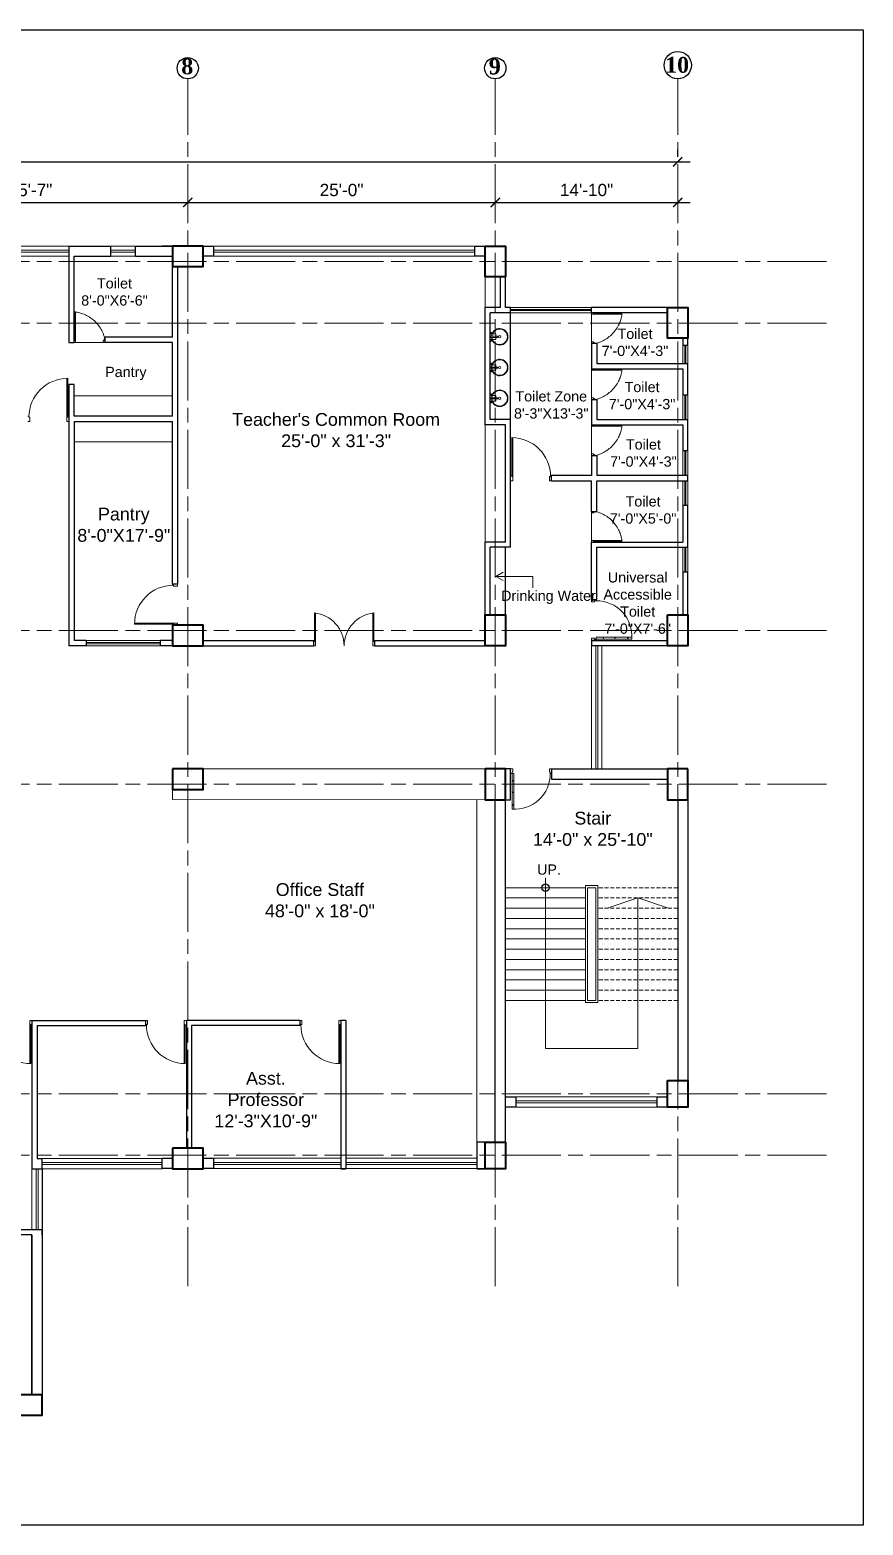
# Model space of a CAD drawing. Header units: inches. Extents: x -12 to 20935469, y -1604 to 24729220.
# Drawn here: x 20833422 to 20834235, y 24718738 to 24720196 of the extents above; entities that cross this region are included whole.
import ezdxf

# ---------------------------------------------------------------- set-up
doc = ezdxf.new("R2010")
doc.units = ezdxf.units.IN
doc.header["$LTSCALE"] = 0.03
doc.header["$MEASUREMENT"] = 0
doc.header["$PDMODE"] = 32
doc.header["$PDSIZE"] = 15
doc.linetypes.add('ACAD_ISO08W100', pattern=[36, 24, -3, 6, -3])
doc.linetypes.add('DASHED2', pattern=[0.375, 0.25, -0.125])
for name, color, linetype, lineweight in [('column', 1, 'Continuous', 40), ('Dim Line', 252, 'Continuous', 13), ('Door', 7, 'Continuous', 18), ('Gas', 21, 'Continuous', 5), ('Glass Line', 252, 'Continuous', 9), ('Grid Line', 252, 'Continuous', 18), ('Hatch', 253, 'Continuous', 15), ('Main Wall', 7, 'Continuous', 30), ('RAIL', 23, 'Continuous', 13), ('STAIR', 46, 'Continuous', 15), ('TOILET FIXTURE', 142, 'Continuous', 5), ('wind.', 150, 'Continuous', 20)]:
    doc.layers.add(name, color=color, linetype=linetype, lineweight=lineweight)
doc.layers.add('FUR', color=251, linetype='Continuous')
doc.layers.add('TEXT', color=7, linetype='Continuous')
doc.styles.add('2', font='swisscl.ttf')
doc.styles.add('RomanS', font='arial.ttf', dxfattribs={"height": 12})
doc.styles.get("Standard").update_dxf_attribs({"font": 'timesbd.ttf'})
doc.dimstyles.new('Aec_Arch_I', dxfattribs={"dimscale": 96, "dimtxt": 12, "dimasz": 0.09375, "dimexe": 0.125, "dimexo": 0.125, "dimgap": 0.0625, "dimtad": 1, "dimdec": 0, "dimzin": 3, "dimdsep": 46, "dimlunit": 4, "dimtxsty": 'RomanS', "dimblk1": 'ARCHTICK', "dimblk2": 'ARCHTICK', "dimsah": 1, "dimcen": 0.09375, "dimdle": 0.125, "dimadec": 0, "dimazin": 0, "dimtfac": 0.75, "dimtdec": 0, "dimtmove": 2, "dimatfit": 3, "dimldrblk": 'ARCHTICK', "dimfxl": 1, "dimfrac": 1, "dimtolj": 1, "dimtzin": 0, "dimarcsym": 0})

# ---------------------------------------------------------------- blocks, each defined once
blk = doc.blocks.new('_ArchTick')
at = {"color": 0, "linetype": 'ByBlock', "lineweight": 35, "const_width": 0.15}
blk.add_lwpolyline([(-0.5, -0.5), (0.5, 0.5)], dxfattribs=at)
blk = doc.blocks.new('*D23')
at = {"layer": 'Defpoints', "color": 0, "transparency": 16777216}
for p in [(20832166.8, 24724578.2), (20832473.8, 24724578.2), (20832473.8, 24724578.2)]:
    blk.add_point(p, dxfattribs=at)
at = {"layer": 'Dim Line', "color": 0, "lineweight": -2, "transparency": 16777216}
for p, q in [((20832154.8, 24724578.2), (20832485.8, 24724578.2)), ((20832166.8, 24724566.2), (20832166.8, 24724566.2)), ((20832473.8, 24724566.2), (20832473.8, 24724566.2))]:
    blk.add_line(p, q, dxfattribs=at)
at = {"layer": 'Dim Line', "color": 0, "lineweight": -2, "transparency": 16777216, "xscale": 9, "yscale": 9, "zscale": 9, "rotation": 180}
blk.add_blockref('_ArchTick', (20832166.8, 24724578.2), dxfattribs=at)
at = {"layer": 'Dim Line', "color": 0, "lineweight": -2, "transparency": 16777216, "xscale": 9, "yscale": 9, "zscale": 9}
blk.add_blockref('_ArchTick', (20832473.8, 24724578.2), dxfattribs=at)
at = {"layer": 'Dim Line', "color": 0, "transparency": 16777216, "insert": (20832320.3, 24724590.3), "char_height": 12, "attachment_point": 5, "style": 'RomanS'}
blk.add_mtext('\\A1;25\'-7"', dxfattribs=at)
blk = doc.blocks.new('*D10')
at = {"layer": 'Defpoints', "color": 0, "transparency": 16777216}
for p in [(20832473.8, 24724578.2), (20832773.8, 24724578.2), (20832773.8, 24724578.2)]:
    blk.add_point(p, dxfattribs=at)
at = {"layer": 'Dim Line', "color": 0, "lineweight": -2, "transparency": 16777216}
blk.add_line((20832461.8, 24724578.2), (20832785.8, 24724578.2), dxfattribs=at)
at = {"layer": 'Dim Line', "color": 0, "lineweight": -2, "transparency": 16777216, "xscale": 9, "yscale": 9, "zscale": 9, "rotation": 180}
blk.add_blockref('_ArchTick', (20832473.8, 24724578.2), dxfattribs=at)
at = {"layer": 'Dim Line', "color": 0, "lineweight": -2, "transparency": 16777216, "xscale": 9, "yscale": 9, "zscale": 9}
blk.add_blockref('_ArchTick', (20832773.8, 24724578.2), dxfattribs=at)
at = {"layer": 'Dim Line', "color": 0, "transparency": 16777216, "insert": (20832623.8, 24724590.3), "char_height": 12, "attachment_point": 5, "style": 'RomanS'}
blk.add_mtext('\\A1;25\'-0"', dxfattribs=at)
blk = doc.blocks.new('*D11')
at = {"layer": 'Defpoints', "color": 0, "transparency": 16777216}
for p in [(20832773.8, 24724578.2), (20832951.8, 24724578.2), (20832951.8, 24724578.2)]:
    blk.add_point(p, dxfattribs=at)
at = {"layer": 'Dim Line', "color": 0, "lineweight": -2, "transparency": 16777216}
for p, q in [((20832761.8, 24724578.2), (20832963.8, 24724578.2)), ((20832951.8, 24724566.2), (20832951.8, 24724566.2))]:
    blk.add_line(p, q, dxfattribs=at)
at = {"layer": 'Dim Line', "color": 0, "lineweight": -2, "transparency": 16777216, "xscale": 9, "yscale": 9, "zscale": 9, "rotation": 180}
blk.add_blockref('_ArchTick', (20832773.8, 24724578.2), dxfattribs=at)
at = {"layer": 'Dim Line', "color": 0, "lineweight": -2, "transparency": 16777216, "xscale": 9, "yscale": 9, "zscale": 9}
blk.add_blockref('_ArchTick', (20832951.8, 24724578.2), dxfattribs=at)
at = {"layer": 'Dim Line', "color": 0, "transparency": 16777216, "insert": (20832862.8, 24724590.3), "char_height": 12, "attachment_point": 5, "style": 'RomanS'}
blk.add_mtext('\\A1;14\'-10"', dxfattribs=at)
blk = doc.blocks.new('*D13')
at = {"layer": 'Defpoints', "color": 0, "transparency": 16777216}
for p in [(20830948.3, 24724610.7), (20832951.8, 24724617.8), (20832951.8, 24724610.7)]:
    blk.add_point(p, dxfattribs=at)
at = {"layer": 'Dim Line', "color": 0, "lineweight": -2, "transparency": 16777216}
for p, q in [((20830948.3, 24724622.7), (20830948.3, 24724629.8)), ((20832951.8, 24724622.7), (20832951.8, 24724629.8)), ((20830936.3, 24724617.8), (20832963.8, 24724617.8))]:
    blk.add_line(p, q, dxfattribs=at)
at = {"layer": 'Dim Line', "color": 0, "lineweight": -2, "transparency": 16777216, "xscale": 9, "yscale": 9, "zscale": 9, "rotation": 180}
blk.add_blockref('_ArchTick', (20830948.3, 24724617.8), dxfattribs=at)
at = {"layer": 'Dim Line', "color": 0, "lineweight": -2, "transparency": 16777216, "xscale": 9, "yscale": 9, "zscale": 9}
blk.add_blockref('_ArchTick', (20832951.8, 24724617.8), dxfattribs=at)
at = {"layer": 'Dim Line', "color": 0, "transparency": 16777216, "insert": (20831950, 24724629.9), "char_height": 12, "attachment_point": 5, "style": 'RomanS'}
blk.add_mtext('\\A1;166\'-11"', dxfattribs=at)
blk = doc.blocks.new('Door_45')
at = {"layer": 'Door'}
for p, q in [((1.5, 5), (1.5, 44)), ((1.5, 40), (2.2, 40)), ((2.2, 40), (2.2, 39.5)), ((2.2, 39.5), (2.7, 39.5)), ((2.7, 39.5), (2.7, 40)), ((2.7, 40), (3.5, 40)), ((3.5, 44), (3.5, 5)), ((1.5, 25.8), (2.2, 25.8)), ((2.2, 25.8), (2.2, 25.3)), ((2.2, 25.3), (2.7, 25.3)), ((2.7, 25.8), (3.5, 25.8)), ((2.7, 25.3), (2.7, 25.8)), ((0, 0), (0, 5)), ((0, 5), (1.5, 5)), ((1.5, 12.6), (2.2, 12.6)), ((3.5, 5), (1.5, 5)), ((1.5, 5), (1.5, 3)), ((1.5, 3), (2.5, 3)), ((2.2, 12.6), (2.2, 13.1)), ((2.2, 13.1), (2.7, 13.1)), ((2.5, 3), (2.5, 0)), ((2.7, 13.1), (2.7, 12.6)), ((2.7, 12.6), (3.5, 12.6)), ((42.5, 3), (42.5, 0)), ((43.5, 3), (42.5, 3)), ((45, 5), (43.5, 5)), ((43.5, 5), (43.5, 3)), ((45, 0), (45, 5)), ((2.5, 0), (0, 0)), ((42.5, 0), (45, 0))]:
    blk.add_line(p, q, dxfattribs=at)
blk.add_arc((4.7, 5.3), 38.8, 359.6233, 94.6685, dxfattribs=at)
blk = doc.blocks.new('sssss-flat-876')
at = {"layer": 'Door', "linetype": 'Continuous', "ltscale": 3}
blk.add_line((3666.5, 84027.2), (3666.5, 84055.7), dxfattribs=at)
at = {"layer": 'Door', "linetype": 'Continuous', "ltscale": 3, "extrusion": (-7.21527e-09, -3.35624e-18, 1), "elevation": 0}
for points in [[(3666.5, 84057.2), (3666.5, 84055.7), (3668.4, 84055.7), (3668.4, 84056.5), (3670.2, 84056.5), (3670.2, 84057.2)], [(3668.4, 84055.7), (3696.2, 84055.7), (3696.2, 84056.5), (3668.4, 84056.5)]]:
    blk.add_lwpolyline(points, close=True, dxfattribs=at)
at = {"layer": 'Door', "linetype": 'Continuous', "ltscale": 3, "flags": 128}
blk.add_lwpolyline([(3670.2, 84027.2, 0.04096), (3675.5, 84028.9, 0.082496), (3684.9, 84034.8, 0.052187), (3689.7, 84040, 0.043988), (3692.9, 84045, 0.036571), (3694.8, 84049.6, 0.034751), (3695.9, 84054.2, 0.011435), (3696.2, 84055.7)], format="xyb", dxfattribs=at)
at = {"layer": 'Door', "linetype": 'Continuous', "ltscale": 3}
blk.add_lwpolyline([(3666.5, 84027.2), (3666.5, 84028.7), (3668.4, 84028.7), (3668.4, 84027.9), (3670.2, 84027.9), (3670.2, 84027.2)], close=True, dxfattribs=at)
blk = doc.blocks.new('$D40')
at = {"layer": 'Door'}
for p, q in [((1, 4), (1, 42)), ((2, 0), (2, 42)), ((1, 5), (0, 5)), ((2, 0), (0, 0)), ((2, 4), (1, 4)), ((39, 4), (38, 4)), ((38, 4), (38, 0)), ((40, 0), (38, 0)), ((40, 5), (39, 5)), ((39, 5), (39, 4))]:
    blk.add_line(p, q, dxfattribs=at)
blk.add_arc((1, 4), 38, 0, 90, dxfattribs=at)
blk = doc.blocks.new('7-flat-72')
at = {"layer": 'Glass Line', "color": 8, "ltscale": 20}
for p, q in [((-64478.7, 376960.5), (-64480.3, 376960.5)), ((-64480.3, 376959.5), (-64480.3, 376960.5)), ((-64480.3, 376959.5), (-64480.3, 376960.5)), ((-64478.7, 376959.5), (-64480.3, 376959.5)), ((-64480.3, 376959.1), (-64480.3, 376959.4)), ((-64478.7, 376959.4), (-64480.3, 376959.4)), ((-64478.7, 376959.1), (-64480.3, 376959.1)), ((-64480.2, 376959.4), (-64480.2, 376959.5)), ((-64480.1, 376959.5), (-64480.1, 376960.5)), ((-64479.9, 376959.5), (-64479.9, 376960.5)), ((-64479.5, 376959.5), (-64479.5, 376960.5)), ((-64479.1, 376959.5), (-64479.1, 376960.5)), ((-64478.9, 376959.5), (-64478.9, 376960.5)), ((-64478.9, 376959.4), (-64478.9, 376959.5)), ((-64478.8, 376959.5), (-64478.8, 376960.5)), ((-64478.7, 376959.5), (-64478.7, 376960.5)), ((-64478.7, 376959.1), (-64478.7, 376959.4)), ((-64475.1, 376959.4), (-64476.9, 376959.4)), ((-64476.9, 376959.1), (-64476.9, 376959.4)), ((-64475.1, 376959.1), (-64476.9, 376959.1)), ((-64476.6, 376959.4), (-64476.6, 376966.6)), ((-64475.5, 376966.6), (-64476.6, 376966.6)), ((-64475.5, 376959.4), (-64475.5, 376966.6)), ((-64475.1, 376959.1), (-64475.1, 376959.4)), ((-64473.3, 376960.5), (-64471.7, 376960.5)), ((-64473.3, 376959.5), (-64473.3, 376960.5)), ((-64473.3, 376959.5), (-64473.3, 376960.5)), ((-64473.3, 376959.5), (-64471.7, 376959.5)), ((-64473.3, 376959.1), (-64473.3, 376959.4)), ((-64473.3, 376959.4), (-64471.7, 376959.4)), ((-64473.3, 376959.1), (-64471.7, 376959.1)), ((-64473.1, 376959.5), (-64473.1, 376960.5)), ((-64473.1, 376959.4), (-64473.1, 376959.5)), ((-64472.9, 376959.5), (-64472.9, 376960.5)), ((-64472.5, 376959.5), (-64472.5, 376960.5)), ((-64472.1, 376959.5), (-64472.1, 376960.5)), ((-64471.9, 376959.5), (-64471.9, 376960.5)), ((-64471.9, 376959.4), (-64471.9, 376959.5)), ((-64471.8, 376959.5), (-64471.8, 376960.5)), ((-64471.7, 376959.5), (-64471.7, 376960.5)), ((-64471.7, 376959.1), (-64471.7, 376959.4))]:
    blk.add_line(p, q, dxfattribs=at)
blk.add_circle((-64476, 376968.4, 0), 1.08, dxfattribs=at)
for radius, start, end in [(8.1, 273.8334, 266.1883), (7.55, 274.115, 265.9068)]:
    blk.add_arc((-64476, 376968.4, 0), radius, start, end, dxfattribs=at)
blk = doc.blocks.new('SFSFSFS-flat-72')
at = {"layer": 'TOILET FIXTURE', "ltscale": 0.2}
blk.add_lwpolyline([(-3918.5, -3608.1), (-3918.5, -3602.7), (-3923.9, -3602.7), (-3923.9, -3608.1)], close=True, dxfattribs=at)
at = {"layer": 'TOILET FIXTURE', "ltscale": 20}
blk.add_blockref('7-flat-72', (60554.8, -380567.2), dxfattribs=at)
blk = doc.blocks.new('A$C36295410')
at = {"layer": 'Door'}
for p, q in [((1, 4), (1, 32)), ((2, 0), (2, 32)), ((58, 0), (58, 32)), ((59, 4), (59, 32)), ((1, 5), (0, 5)), ((2, 4), (1, 4)), ((58, 4), (59, 4)), ((59, 5), (60, 5)), ((2, 0), (0, 0)), ((58, 0), (60, 0))]:
    blk.add_line(p, q, dxfattribs=at)
for centre, start, end in [((-2.5, -0.3), 0.5906, 83.7783), ((62.5, -0.3), 96.2217, 179.4094)]:
    blk.add_arc(centre, 32.5, start, end, dxfattribs=at)
blk = doc.blocks.new('fff')
at = {"layer": 'Grid Line', "color": 252, "linetype": 'ACAD_ISO08W100', "lineweight": 9, "ltscale": 80, "true_color": 0x939598}
for p, q in [((20832473.8, 24723521.1), (20832473.8, 24724698.8)), ((20832773.8, 24723521.1), (20832773.8, 24724698.8)), ((20832951.8, 24723521.1), (20832951.8, 24724698.8)), ((20833096.9, 24724520.6), (20830726.1, 24724520.6)), ((20833096.9, 24724460.6), (20830726.1, 24724460.6)), ((20833096.9, 24724160.7), (20830726.1, 24724160.7)), ((20833096.9, 24724010.7), (20830726.1, 24724010.7)), ((20833096.9, 24723708.7), (20830726.1, 24723708.7)), ((20833096.9, 24723648.8), (20830726.1, 24723648.8))]:
    blk.add_line(p, q, dxfattribs=at)
at = {"layer": 'Dim Line'}
for base, p1, p2, picture, middle in [((20832951.7523, 24724617.8128), (20830948.3088, 24724610.7482), (20832951.7523, 24724610.7482), '*D13', (20831950.0306, 24724629.9397)), ((20832473.8, 24724578.2), (20832166.8, 24724578.2), (20832473.8, 24724578.2), '*D23', (20832320.3, 24724590.3)), ((20832773.8, 24724578.2), (20832473.8, 24724578.2), (20832773.8, 24724578.2), '*D10', (20832623.8, 24724590.3)), ((20832951.8, 24724578.2), (20832773.8, 24724578.2), (20832951.8, 24724578.2), '*D11', (20832862.8, 24724590.3))]:
    dim = blk.add_linear_dim(base=base, p1=p1, p2=p2, dimstyle='Aec_Arch_I', dxfattribs=at)
    dim.commit()
    dim.dimension.update_dxf_attribs({"geometry": picture, "text_midpoint": middle})

msp = doc.modelspace()

# ---------------------------------------------------------------- linework, layer by layer
for p, q in [((20833890.9, 24719816.2), (20833890.9, 24719920.5)), ((20834063.8, 24719925.5), (20834063.8, 24719925.5)), ((20833885.9, 24719625.6), (20833885.9, 24719691.6)), ((20833974.9, 24719600.8), (20833969.9, 24719600.8))]:
    msp.add_line(p, q)
msp.add_lwpolyline([(20833433.9, 24719085.4), (20833433.9, 24718845), (20832748.4, 24718845), (20832748.4, 24719085.4)])
msp.add_circle((20833924.9, 24719359.6), 3.61)
at = {"layer": 'column', "lineweight": 40, "ltscale": 20}
for points in [[(20833560.9, 24719985.5), (20833560.9, 24719965.5), (20833590.9, 24719965.5), (20833590.9, 24719985.5)], [(20833865.9, 24719985.5), (20833885.9, 24719985.5), (20833885.9, 24719955.5), (20833865.9, 24719955.5)], [(20834043.8, 24719925.5), (20834063.8, 24719925.5), (20834063.8, 24719895.5), (20834043.8, 24719895.5)], [(20833865.9, 24719625.6), (20833885.9, 24719625.6), (20833885.9, 24719595.6), (20833865.9, 24719595.6)], [(20834043.8, 24719625.6), (20834063.8, 24719625.6), (20834063.8, 24719595.6), (20834043.8, 24719595.6)], [(20833560.9, 24719615.6), (20833560.9, 24719595.6), (20833590.9, 24719595.6), (20833590.9, 24719615.6)], [(20833560.9, 24719475.4), (20833560.9, 24719455.4), (20833590.9, 24719455.4), (20833590.9, 24719475.4)], [(20833885.9, 24719475.4), (20833865.9, 24719475.4), (20833865.9, 24719445.4), (20833885.9, 24719445.4)], [(20834063.9, 24719475.4), (20834043.9, 24719475.4), (20834043.9, 24719445.4), (20834063.9, 24719445.4)], [(20834043.9, 24719171.4), (20834063.9, 24719171.4), (20834063.9, 24719145.4), (20834043.9, 24719145.4)], [(20833560.9, 24719105.4), (20833560.9, 24719085.4), (20833590.9, 24719085.4), (20833590.9, 24719105.4)], [(20833865.9, 24719111.4), (20833885.9, 24719111.4), (20833885.9, 24719085.4), (20833865.9, 24719085.4)], [(20833403.9, 24718865), (20833403.9, 24718845), (20833433.9, 24718845), (20833433.9, 24718865)]]:
    msp.add_lwpolyline(points, close=True, dxfattribs=at)
at = {"layer": 'Defpoints'}
msp.add_lwpolyline([(20831795.9, 24720196.3), (20834234.7, 24720196.3), (20834234.7, 24718737.8), (20831795.9, 24718737.8)], close=True, dxfattribs=at)
at = {"layer": 'Gas', "color": 0, "lineweight": 5}
for points in [[(20833963.9, 24719361.6), (20833975.9, 24719361.6), (20833975.9, 24719247.6), (20833963.9, 24719247.6)], [(20833965.9, 24719359.6), (20833973.9, 24719359.6), (20833973.9, 24719249.6), (20833965.9, 24719249.6)]]:
    msp.add_lwpolyline(points, close=True, dxfattribs=at)
at = {"layer": 'Hatch'}
msp.add_line((20833865.9, 24719925.5), (20833865.9, 24719955.4), dxfattribs=at)
at = {"layer": 'Hatch', "lineweight": 5}
for p, q in [((20833560.9, 24719839.5), (20833464.9, 24719839.5)), ((20833865.9, 24719696.6), (20833865.9, 24719811.2)), ((20833464.9, 24719794.5), (20833560.9, 24719794.5)), ((20833857.9, 24719111.4), (20833857.9, 24719445.4))]:
    msp.add_line(p, q, dxfattribs=at)
msp.add_lwpolyline([(20833560.9, 24719475.6), (20833865.9, 24719475.4), (20833865.9, 24719445.4), (20833560.9, 24719445.6)], close=True, dxfattribs=at)
at = {"layer": 'Main Wall', "lineweight": 30}
for p, q in [((20833459.9, 24719985.5), (20833459.9, 24719891.5)), ((20833464.9, 24719891.5), (20833464.9, 24719975.5)), ((20833464.9, 24719975.5), (20833500.9, 24719975.5)), ((20833500.9, 24719975.5), (20833500.9, 24719985.5)), ((20833524.9, 24719975.5), (20833524.9, 24719985.5)), ((20833524.9, 24719975.5), (20833560.9, 24719975.5)), ((20833560.9, 24719985.5), (20833550.9, 24719985.5)), ((20833550.9, 24719975.5), (20833560.9, 24719975.5)), ((20833855.9, 24719985.5), (20833865.9, 24719985.5)), ((20833855.9, 24719975.5), (20833855.9, 24719985.5)), ((20833865.9, 24719975.5), (20833855.9, 24719975.5)), ((20833560.9, 24719896.5), (20833560.9, 24719965.5)), ((20833565.9, 24719965.5), (20833565.9, 24719655.6)), ((20833880.9, 24719925.5), (20833880.9, 24719955.5)), ((20833885.9, 24719925.5), (20833885.9, 24719955.5)), ((20833865.9, 24719811.2), (20833865.9, 24719925.5)), ((20833880.9, 24719925.5), (20833865.9, 24719925.5)), ((20833870.9, 24719816.2), (20833870.9, 24719920.5)), ((20833890.9, 24719920.5), (20833870.9, 24719920.5)), ((20833890.9, 24719925.5), (20833885.9, 24719925.5)), ((20833890.9, 24719920.5), (20833890.9, 24719925.5)), ((20834043.8, 24719925.5), (20833969.9, 24719925.5)), ((20833969.9, 24719920.5), (20833969.9, 24719925.5)), ((20834043.8, 24719920.5), (20833969.9, 24719920.5)), ((20833459.9, 24719891.5), (20833464.9, 24719891.5)), ((20833494.9, 24719896.5), (20833494.9, 24719891.5)), ((20833560.9, 24719896.5), (20833494.9, 24719896.5)), ((20833560.9, 24719891.5), (20833494.9, 24719891.5)), ((20833560.9, 24719819.5), (20833560.9, 24719891.5)), ((20833974.9, 24719890.5), (20833969.9, 24719890.5)), ((20833974.9, 24719890.5), (20833974.9, 24719870.8)), ((20834063.8, 24719888.8), (20834063.8, 24719895.5)), ((20833974.9, 24719870.8), (20834063.8, 24719870.8)), ((20834063.8, 24719840.2), (20834063.8, 24719870.8)), ((20833969.9, 24719865.8), (20834058.8, 24719865.8)), ((20833464.9, 24719850.5), (20833459.9, 24719850.5)), ((20833459.9, 24719850.5), (20833459.9, 24719595.6)), ((20833464.9, 24719819.5), (20833464.9, 24719850.5)), ((20833969.9, 24719835.8), (20833974.9, 24719835.8)), ((20833974.9, 24719835.8), (20833974.9, 24719816.2)), ((20833560.9, 24719819.5), (20833464.9, 24719819.5)), ((20833464.9, 24719814.5), (20833560.9, 24719814.5)), ((20833464.9, 24719814.5), (20833464.9, 24719600.6)), ((20833560.9, 24719655.6), (20833560.9, 24719814.5)), ((20833890.9, 24719816.2), (20833870.9, 24719816.2)), ((20833890.9, 24719761.6), (20833890.9, 24719816.2)), ((20833974.9, 24719816.2), (20834063.8, 24719816.2)), ((20834063.8, 24719785.6), (20834063.8, 24719816.2)), ((20833885.9, 24719811.2), (20833865.9, 24719811.2)), ((20833885.9, 24719696.6), (20833885.9, 24719811.2)), ((20833969.9, 24719811.2), (20834058.8, 24719811.2)), ((20834058.8, 24719811.2), (20834058.8, 24719785.6)), ((20834063.8, 24719785.6), (20834058.8, 24719785.6)), ((20833969.9, 24719781.2), (20833974.9, 24719781.2)), ((20833890.9, 24719691.6), (20833890.9, 24719761.6)), ((20833930.9, 24719756.6), (20833930.9, 24719761.6)), ((20833930.9, 24719756.6), (20833969.9, 24719756.6)), ((20833969.9, 24719726.6), (20833969.9, 24719756.6)), ((20834063.8, 24719761.6), (20833974.9, 24719761.6)), ((20833974.9, 24719756.6), (20834063.8, 24719756.6)), ((20833974.9, 24719726.6), (20833974.9, 24719756.6)), ((20834063.8, 24719756.6), (20834063.8, 24719761.6)), ((20833969.9, 24719726.6), (20833974.9, 24719726.6)), ((20834058.8, 24719732.6), (20834063.8, 24719732.6)), ((20834058.8, 24719732.6), (20834058.8, 24719696.6)), ((20834063.8, 24719691.6), (20834063.8, 24719732.6)), ((20833865.9, 24719625.6), (20833865.9, 24719696.6)), ((20833885.9, 24719696.6), (20833865.9, 24719696.6)), ((20833969.9, 24719640.8), (20833969.9, 24719696.6)), ((20833969.9, 24719696.6), (20834058.8, 24719696.6)), ((20833870.9, 24719625.6), (20833870.9, 24719691.6)), ((20833890.9, 24719691.6), (20833870.9, 24719691.6)), ((20833974.9, 24719640.8), (20833974.9, 24719691.6)), ((20833974.9, 24719691.6), (20834063.8, 24719691.6)), ((20834058.8, 24719667.6), (20834058.8, 24719625.6)), ((20834058.8, 24719667.6), (20834063.8, 24719667.6)), ((20834063.8, 24719625.6), (20834063.8, 24719667.6)), ((20833565.9, 24719655.6), (20833560.9, 24719655.6)), ((20833969.9, 24719640.8), (20833974.9, 24719640.8)), ((20833476.9, 24719595.6), (20833459.9, 24719595.6)), ((20833476.9, 24719600.6), (20833464.9, 24719600.6)), ((20833476.9, 24719600.6), (20833476.9, 24719595.6)), ((20833560.9, 24719600.6), (20833548.9, 24719600.6)), ((20833548.9, 24719600.6), (20833548.9, 24719595.6)), ((20833560.9, 24719595.6), (20833548.9, 24719595.6)), ((20833590.9, 24719600.6), (20833698.4, 24719600.6)), ((20833590.9, 24719595.6), (20833698.4, 24719595.6)), ((20833698.4, 24719600.6), (20833698.4, 24719595.6)), ((20833758.4, 24719600.6), (20833865.9, 24719600.6)), ((20833758.4, 24719595.6), (20833758.4, 24719600.6)), ((20833758.4, 24719595.6), (20833865.9, 24719595.6)), ((20833969.9, 24719600.8), (20834043.8, 24719600.8)), ((20833969.9, 24719600.8), (20833969.9, 24719595.7)), ((20833969.9, 24719595.7), (20834043.8, 24719595.7)), ((20833890.9, 24719475.4), (20833885.9, 24719475.4)), ((20833890.9, 24719445.4), (20833890.9, 24719475.4)), ((20833930.9, 24719475.4), (20834043.9, 24719475.4)), ((20833930.9, 24719475.4), (20833930.9, 24719465.4)), ((20833930.9, 24719465.4), (20834043.9, 24719465.4)), ((20833875.9, 24719111.4), (20833875.9, 24719445.4)), ((20833885.9, 24719111.4), (20833885.9, 24719445.4)), ((20833885.9, 24719445.4), (20833890.9, 24719445.4)), ((20834053.9, 24719445.4), (20834053.9, 24719171.4)), ((20834063.9, 24719445.4), (20834063.9, 24719171.4)), ((20833423.9, 24719230), (20833423.9, 24719085.4)), ((20833423.9, 24719230), (20833534.5, 24719230)), ((20833534.5, 24719230), (20833534.5, 24719225)), ((20833685.2, 24719230), (20833574.5, 24719230)), ((20833574.5, 24719230), (20833574.5, 24719105.4)), ((20833685.2, 24719230), (20833685.2, 24719225)), ((20833730.2, 24719230), (20833725.2, 24719230)), ((20833725.2, 24719230), (20833725.2, 24719085.4)), ((20833730.2, 24719230), (20833730.2, 24719085.4)), ((20833428.9, 24719225), (20833428.9, 24719095.4)), ((20833428.9, 24719225), (20833534.5, 24719225)), ((20833685.2, 24719225), (20833579.5, 24719225)), ((20833579.5, 24719225), (20833579.5, 24719105.4)), ((20833895.9, 24719155.6), (20833895.9, 24719145.6)), ((20833423.9, 24719085.4), (20833433.9, 24719085.4)), ((20833428.9, 24719095.4), (20833433.9, 24719095.4)), ((20833433.9, 24719085.4), (20833433.9, 24719095.4)), ((20833725.2, 24719085.4), (20833730.2, 24719085.4)), ((20833865.9, 24719085.4), (20833857.9, 24719085.4)), ((20833299.7, 24719026), (20833433.9, 24719026.1)), ((20833433.9, 24719021.1), (20833433.9, 24719026.1)), ((20833423.9, 24719021.1), (20833294.7, 24719021)), ((20833423.9, 24719021.1), (20833423.9, 24718865)), ((20833423.9, 24718865), (20833423.9, 24719021.1)), ((20833433.9, 24719021.1), (20833433.9, 24718865))]:
    msp.add_line(p, q, dxfattribs=at)
for points in [[(20833459.9, 24719985.5), (20833500.9, 24719985.5)], [(20833524.9, 24719985.5), (20833560.9, 24719985.5)], [(20833590.9, 24719985.5), (20833600.9, 24719985.5), (20833600.9, 24719975.5), (20833590.9, 24719975.5)], [(20833969.9, 24719890.5), (20833969.9, 24719865.8)], [(20834058.8, 24719895.5), (20834058.8, 24719888.8)], [(20834058.8, 24719888.8), (20834063.8, 24719888.8)], [(20834058.8, 24719865.8), (20834058.8, 24719840.2)], [(20833969.9, 24719835.8), (20833969.9, 24719811.2)], [(20834058.8, 24719840.2), (20834063.8, 24719840.2)], [(20833969.9, 24719781.2), (20833969.9, 24719761.6)], [(20833974.9, 24719781.2), (20833974.9, 24719761.6)], [(20833969.9, 24719761.6), (20833930.9, 24719761.6)], [(20833895.9, 24719145.6), (20833885.9, 24719145.6), (20833885.9, 24719155.6), (20833895.9, 24719155.6)], [(20834043.8, 24719145.6), (20834033.8, 24719145.6), (20834033.8, 24719155.6), (20834043.8, 24719155.6)], [(20833560.9, 24719085.6), (20833550.9, 24719085.6), (20833550.9, 24719095.6), (20833560.9, 24719095.6)], [(20833590.9, 24719095.6), (20833600.9, 24719095.6), (20833600.9, 24719085.6), (20833590.9, 24719085.6)]]:
    msp.add_lwpolyline(points, dxfattribs=at)
msp.add_lwpolyline([(20833865.9, 24719111.4), (20833857.9, 24719111.4), (20833857.9, 24719085.4), (20833865.9, 24719085.4)], close=True, dxfattribs=at)
at = {"layer": 'RAIL', "lineweight": 9}
for p, q in [((20833924.9, 24719369.3), (20833924.9, 24719202.6)), ((20833984.9, 24719339.6), (20834014.9, 24719349.6)), ((20834014.9, 24719202.6), (20834014.9, 24719349.6)), ((20834014.9, 24719349.6), (20834044.9, 24719339.6)), ((20833885.9, 24719339.6), (20833963.9, 24719339.6)), ((20833924.9, 24719202.6), (20834014.9, 24719202.6))]:
    msp.add_line(p, q, dxfattribs=at)
at = {"layer": 'STAIR', "color": 253, "lineweight": 5}
for p, q in [((20833876.3, 24719663.3), (20833883.6, 24719667.3)), ((20833876.3, 24719663.3), (20833912.5, 24719663.3)), ((20833876.3, 24719663.3), (20833883.6, 24719659.3)), ((20833912.5, 24719663.3), (20833912.5, 24719652.1))]:
    msp.add_line(p, q, dxfattribs=at)
at = {"layer": 'STAIR', "color": 32, "lineweight": 5}
for p, q in [((20833963.9, 24719359.6), (20833885.9, 24719359.6)), ((20833963.9, 24719349.6), (20833885.9, 24719349.6)), ((20833945.9, 24719339.6), (20833885.9, 24719339.6)), ((20833963.9, 24719329.6), (20833885.9, 24719329.6)), ((20833963.9, 24719319.6), (20833885.9, 24719319.6)), ((20833963.9, 24719309.6), (20833885.9, 24719309.6)), ((20833963.9, 24719299.6), (20833885.9, 24719299.6)), ((20833963.9, 24719289.6), (20833885.9, 24719289.6)), ((20833963.9, 24719279.6), (20833885.9, 24719279.6)), ((20833963.9, 24719269.6), (20833885.9, 24719269.6)), ((20833963.9, 24719259.6), (20833885.9, 24719259.6)), ((20833963.9, 24719249.6), (20833885.9, 24719249.6))]:
    msp.add_line(p, q, dxfattribs=at)
at = {"layer": 'STAIR', "color": 32, "linetype": 'DASHED2', "lineweight": 5, "ltscale": 500}
for p, q in [((20834053.8, 24719359.6), (20833975.9, 24719359.6)), ((20834053.8, 24719349.6), (20833975.9, 24719349.6)), ((20834053.8, 24719339.6), (20833975.9, 24719339.6)), ((20834053.8, 24719329.6), (20833975.9, 24719329.6)), ((20834053.8, 24719319.6), (20833975.9, 24719319.6)), ((20834053.8, 24719309.6), (20833975.9, 24719309.6)), ((20834053.8, 24719299.6), (20833975.9, 24719299.6)), ((20834053.8, 24719289.6), (20833975.9, 24719289.6)), ((20834053.8, 24719279.6), (20833975.9, 24719279.6)), ((20834053.8, 24719269.6), (20833975.9, 24719269.6)), ((20834053.8, 24719259.6), (20833975.9, 24719259.6)), ((20834053.8, 24719249.6), (20833975.9, 24719249.6))]:
    msp.add_line(p, q, dxfattribs=at)
at = {"layer": 'TEXT'}
for centre, radius in [((20833575.9, 24720159), 10.4), ((20833875.9, 24720159), 10.4), ((20834053.9, 24720161.9), 13.3)]:
    msp.add_circle(centre, radius, dxfattribs=at)
at = {"layer": 'wind.', "lineweight": 5}
for p, q in [((20833459.9, 24719985.5), (20833275.9, 24719985.5)), ((20833459.9, 24719975.5), (20833275.9, 24719975.5)), ((20833500.9, 24719985.5), (20833524.9, 24719985.5)), ((20833500.9, 24719981.5), (20833524.9, 24719981.5)), ((20833500.9, 24719979.5), (20833524.9, 24719979.5)), ((20833500.9, 24719975.5), (20833524.9, 24719975.5)), ((20833600.9, 24719985.5), (20833855.9, 24719985.5)), ((20833600.9, 24719975.5), (20833855.9, 24719975.5)), ((20834058.8, 24719816.2), (20834058.8, 24719840.2)), ((20834060.8, 24719816.2), (20834060.8, 24719840.2)), ((20834061.8, 24719816.2), (20834061.8, 24719840.2)), ((20834063.8, 24719816.2), (20834063.8, 24719840.2)), ((20834058.8, 24719761.6), (20834058.8, 24719785.6)), ((20834060.8, 24719761.6), (20834060.8, 24719785.6)), ((20834061.8, 24719761.6), (20834061.8, 24719785.6)), ((20834063.8, 24719761.6), (20834063.8, 24719785.6)), ((20834058.8, 24719732.6), (20834058.8, 24719756.6)), ((20834060.8, 24719732.6), (20834060.8, 24719756.6)), ((20834061.8, 24719732.6), (20834061.8, 24719756.6)), ((20834063.8, 24719732.6), (20834063.8, 24719756.6)), ((20834058.8, 24719667.6), (20834058.8, 24719691.6)), ((20834060.8, 24719667.6), (20834060.8, 24719691.6)), ((20834061.8, 24719667.6), (20834061.8, 24719691.6)), ((20834063.8, 24719667.6), (20834063.8, 24719691.6)), ((20833969.9, 24719475.6), (20833969.9, 24719595.7)), ((20833973.9, 24719475.6), (20833973.9, 24719595.7)), ((20833975.9, 24719475.6), (20833975.9, 24719595.7)), ((20833979.9, 24719475.6), (20833979.9, 24719595.7)), ((20833885.9, 24719151.6), (20833885.9, 24719151.6)), ((20833885.9, 24719149.6), (20833885.9, 24719149.6)), ((20834033.8, 24719155.6), (20833895.9, 24719155.6)), ((20834033.8, 24719151.6), (20833895.9, 24719151.6)), ((20834033.8, 24719149.6), (20833895.9, 24719149.6)), ((20834033.8, 24719145.6), (20833895.9, 24719145.6)), ((20833423.9, 24719085.4), (20833423.9, 24719026.1)), ((20833423.9, 24719085.4), (20833423.9, 24719026.1)), ((20833427.9, 24719085.4), (20833427.9, 24719026.1)), ((20833429.9, 24719085.4), (20833429.9, 24719026.1)), ((20833433.9, 24719095.4), (20833550.9, 24719095.4)), ((20833433.9, 24719091.6), (20833550.9, 24719091.6)), ((20833433.9, 24719089.6), (20833550.9, 24719089.6)), ((20833433.9, 24719085.4), (20833433.9, 24719026.1)), ((20833433.9, 24719085.4), (20833550.9, 24719085.4)), ((20833600.9, 24719095.6), (20833725.2, 24719095.6)), ((20833600.9, 24719091.6), (20833725.2, 24719091.6)), ((20833600.9, 24719091.6), (20833725.2, 24719091.6)), ((20833600.9, 24719089.6), (20833725.2, 24719089.6)), ((20833600.9, 24719089.6), (20833725.2, 24719089.6)), ((20833600.9, 24719085.6), (20833857.9, 24719085.6)), ((20833730.2, 24719095.6), (20833857.9, 24719095.6)), ((20833730.2, 24719091.6), (20833857.9, 24719091.6)), ((20833730.2, 24719091.6), (20833857.9, 24719091.6)), ((20833730.2, 24719089.6), (20833857.9, 24719089.6)), ((20833730.2, 24719089.6), (20833857.9, 24719089.6))]:
    msp.add_line(p, q, dxfattribs=at)
at = {"layer": 'wind.'}
for p, q in [((20833275.9, 24719981.5), (20833459.9, 24719981.5)), ((20833275.9, 24719979.5), (20833459.9, 24719979.5)), ((20833600.9, 24719981.5), (20833855.9, 24719981.5)), ((20833600.9, 24719979.5), (20833855.9, 24719979.5)), ((20833969.9, 24719925.5), (20833890.9, 24719925.5)), ((20833969.9, 24719923.5), (20833890.9, 24719923.5)), ((20833969.9, 24719922.5), (20833890.9, 24719922.5)), ((20833969.9, 24719920.5), (20833890.9, 24719920.5)), ((20834058.8, 24719870.8), (20834058.8, 24719888.8)), ((20834060.8, 24719870.8), (20834060.8, 24719888.8)), ((20834061.8, 24719870.8), (20834061.8, 24719888.8)), ((20834063.8, 24719870.8), (20834063.8, 24719888.8)), ((20833476.9, 24719600.6), (20833548.9, 24719600.6)), ((20833476.9, 24719598.6), (20833548.9, 24719598.6)), ((20833476.9, 24719597.6), (20833548.9, 24719597.6)), ((20833476.9, 24719595.6), (20833548.9, 24719595.6))]:
    msp.add_line(p, q, dxfattribs=at)

# ---------------------------------------------------------------- block references
at = {"layer": 'Door', "ltscale": 20}
for p in [(20830303.3, 24635863.2), (20830303.3, 24635808.6), (20830303.3, 24635754)]:
    msp.add_blockref('sssss-flat-876', p, dxfattribs=at)
at = {"layer": 'Door'}
msp.add_blockref('$D40', (20833890.9, 24719756.6), dxfattribs=at)
at = {"layer": 'Door', "ltscale": 20, "xscale": -1, "rotation": 180}
msp.add_blockref('sssss-flat-876', (20830303.3, 24803753.8), dxfattribs=at)
at = {"layer": 'Door'}
for p, rotation in [((20833565.9, 24719615.6), 89.99999999999997), ((20833423.9, 24719230), 180), ((20833574.5, 24719230), 180), ((20833725.2, 24719230), 180)]:
    msp.add_blockref('$D40', p, dxfattribs=dict(at, rotation=rotation))
at = {"layer": 'Door', "color": 250, "ltscale": 20, "xscale": -0.8888888888759539, "yscale": 0.8888888888759539, "zscale": 0.8888888888759539}
for p, rotation in [((20833969.9, 24719600.8), 270), ((20833890.9, 24719475.4), 180)]:
    msp.add_blockref('Door_45', p, dxfattribs=dict(at, rotation=rotation))
at = {"layer": 'FUR', "xscale": -1}
msp.add_blockref('A$C36295410', (20833758.4, 24719595.6), dxfattribs=at)
at = {"layer": 'Main Wall'}
msp.add_blockref('fff', (1102.1, -4550.2), dxfattribs=at)
at = {"layer": 'Main Wall', "rotation": 90.00000000000001}
msp.add_blockref('sssss-flat-876', (20917522.1, 24716225), dxfattribs=at)
at = {"layer": 'Main Wall', "xscale": -1}
msp.add_blockref('$D40', (20833459.9, 24719814.5), dxfattribs=at)
at = {"layer": 'TOILET FIXTURE', "ltscale": 20, "xscale": -1, "rotation": 270}
for p in [(20837479, 24723818.2), (20837479, 24723788.2), (20837479, 24723758.2)]:
    msp.add_blockref('SFSFSFS-flat-72', p, dxfattribs=at)

# ---------------------------------------------------------------- texts
at = {"layer": 'TEXT', "char_height": 15.44, "width": 227.458, "attachment_point": 8, "rotation": 0}
for s, insert in [('\\A1;8', (20833575.4, 24720152.8)), ('\\A1;9', (20833875.4, 24720152.7)), ('\\A1;10', (20834053.3, 24720154.3))]:
    msp.add_mtext(s, dxfattribs=dict(at, insert=insert))
at = {"layer": 'TEXT', "color": 30, "lineweight": 5, "ltscale": 20, "attachment_point": 2, "style": '2'}
for s, width, gutter_width, insert, char_height in [('{\\fArial|b0|i0|c0|p34;\\C0;Toilet \\P8\'-0"X6\'-6"}', 104.76, 0.5, (20833504.4, 24719954.1), 10), ('{\\fArial|b0|i0|c0|p34;\\C0;Toilet \\P7\'-0"X4\'-3"}', 104.76, 0.5, (20834012.2, 24719904.9), 10), ('{\\fArial|b0|i0|c0|p34;\\C0;Pantry}', 63.513, 0.5, (20833515.5, 24719867.7), 10), ('{\\fArial|b0|i0|c0|p34;\\C0;Toilet Zone\\P8\'-3"X13\'-3"}', 104.76, 0.5, (20833930.5, 24719843.9), 10), ('{\\fArial|b0|i0|c0|p34;\\C0;Toilet \\P7\'-0"X4\'-3"}', 104.76, 0.5, (20834019.1, 24719853), 10), ('\\pxqc;{\\fArial|b0|i0|c0|p34;\\C0;Teacher\'s Common Room\\P25\'-0" x 31\'-3"}', 213.725, 0.5, (20833720.6, 24719822.6), 12.476), ('{\\fArial|b0|i0|c0|p34;\\C0;Toilet \\P7\'-0"X4\'-3"}', 104.76, 0.5, (20834020.4, 24719797), 10), ('{\\fArial|b0|i0|c0|p34;\\C0;Toilet \\P7\'-0"X5\'-0"}', 104.76, 0.5, (20834020.1, 24719741.4), 10), ('{\\fArial|b0|i0|c0|p34;\\C0;Pantry\\P8\'-0"X17\'-9"}', 63.513, 0.5, (20833513.5, 24719730.3), 12.476), ('{\\fArial|b0|i0|c0|p34;\\C0;Universal Accessible Toilet\\P7\'-0"X7\'-6"}', 88.036, 0.35, (20834014.8, 24719667.3), 10), ('\\pxsm1;{\\fArial|b0|i0|c0|p34;\\C0;Drinking Water }', 88.563, 0.282, (20833927.8, 24719649.4), 10), ('\\pxsm1;{\\fArial|b0|i0|c0|p34;\\C0;Stair\\P14\'-0" x 25\'-10"  }', 194.969, 0.282, (20833971, 24719433.7), 12.476), ('{\\fArial|b0|i0|c0|p34;\\C0;UP.}', 104.76, 0.5, (20833928.3, 24719382.3), 10), ('\\pxqc;{\\fArial|b0|i0|c0|p34;\\C0;Office Staff\\P48\'-0" x 18\'-0" }', 140.654, 0.5, (20833704.8, 24719364), 12.476), ('\\pxqc;{\\fArial|b0|i0|c0|p34;\\C0;Asst.\\PProfessor\\P\\pq*;12\'-3"X10\'-9"\\P\\pqc;\\P }', 165.486, 0.5, (20833652.1, 24719179.9), 12.476)]:
    msp.add_mtext_dynamic_manual_height_columns(s, width=width, gutter_width=gutter_width, heights=[0], dxfattribs=dict(at, insert=insert, char_height=char_height))

doc.saveas('drawing.dxf')
